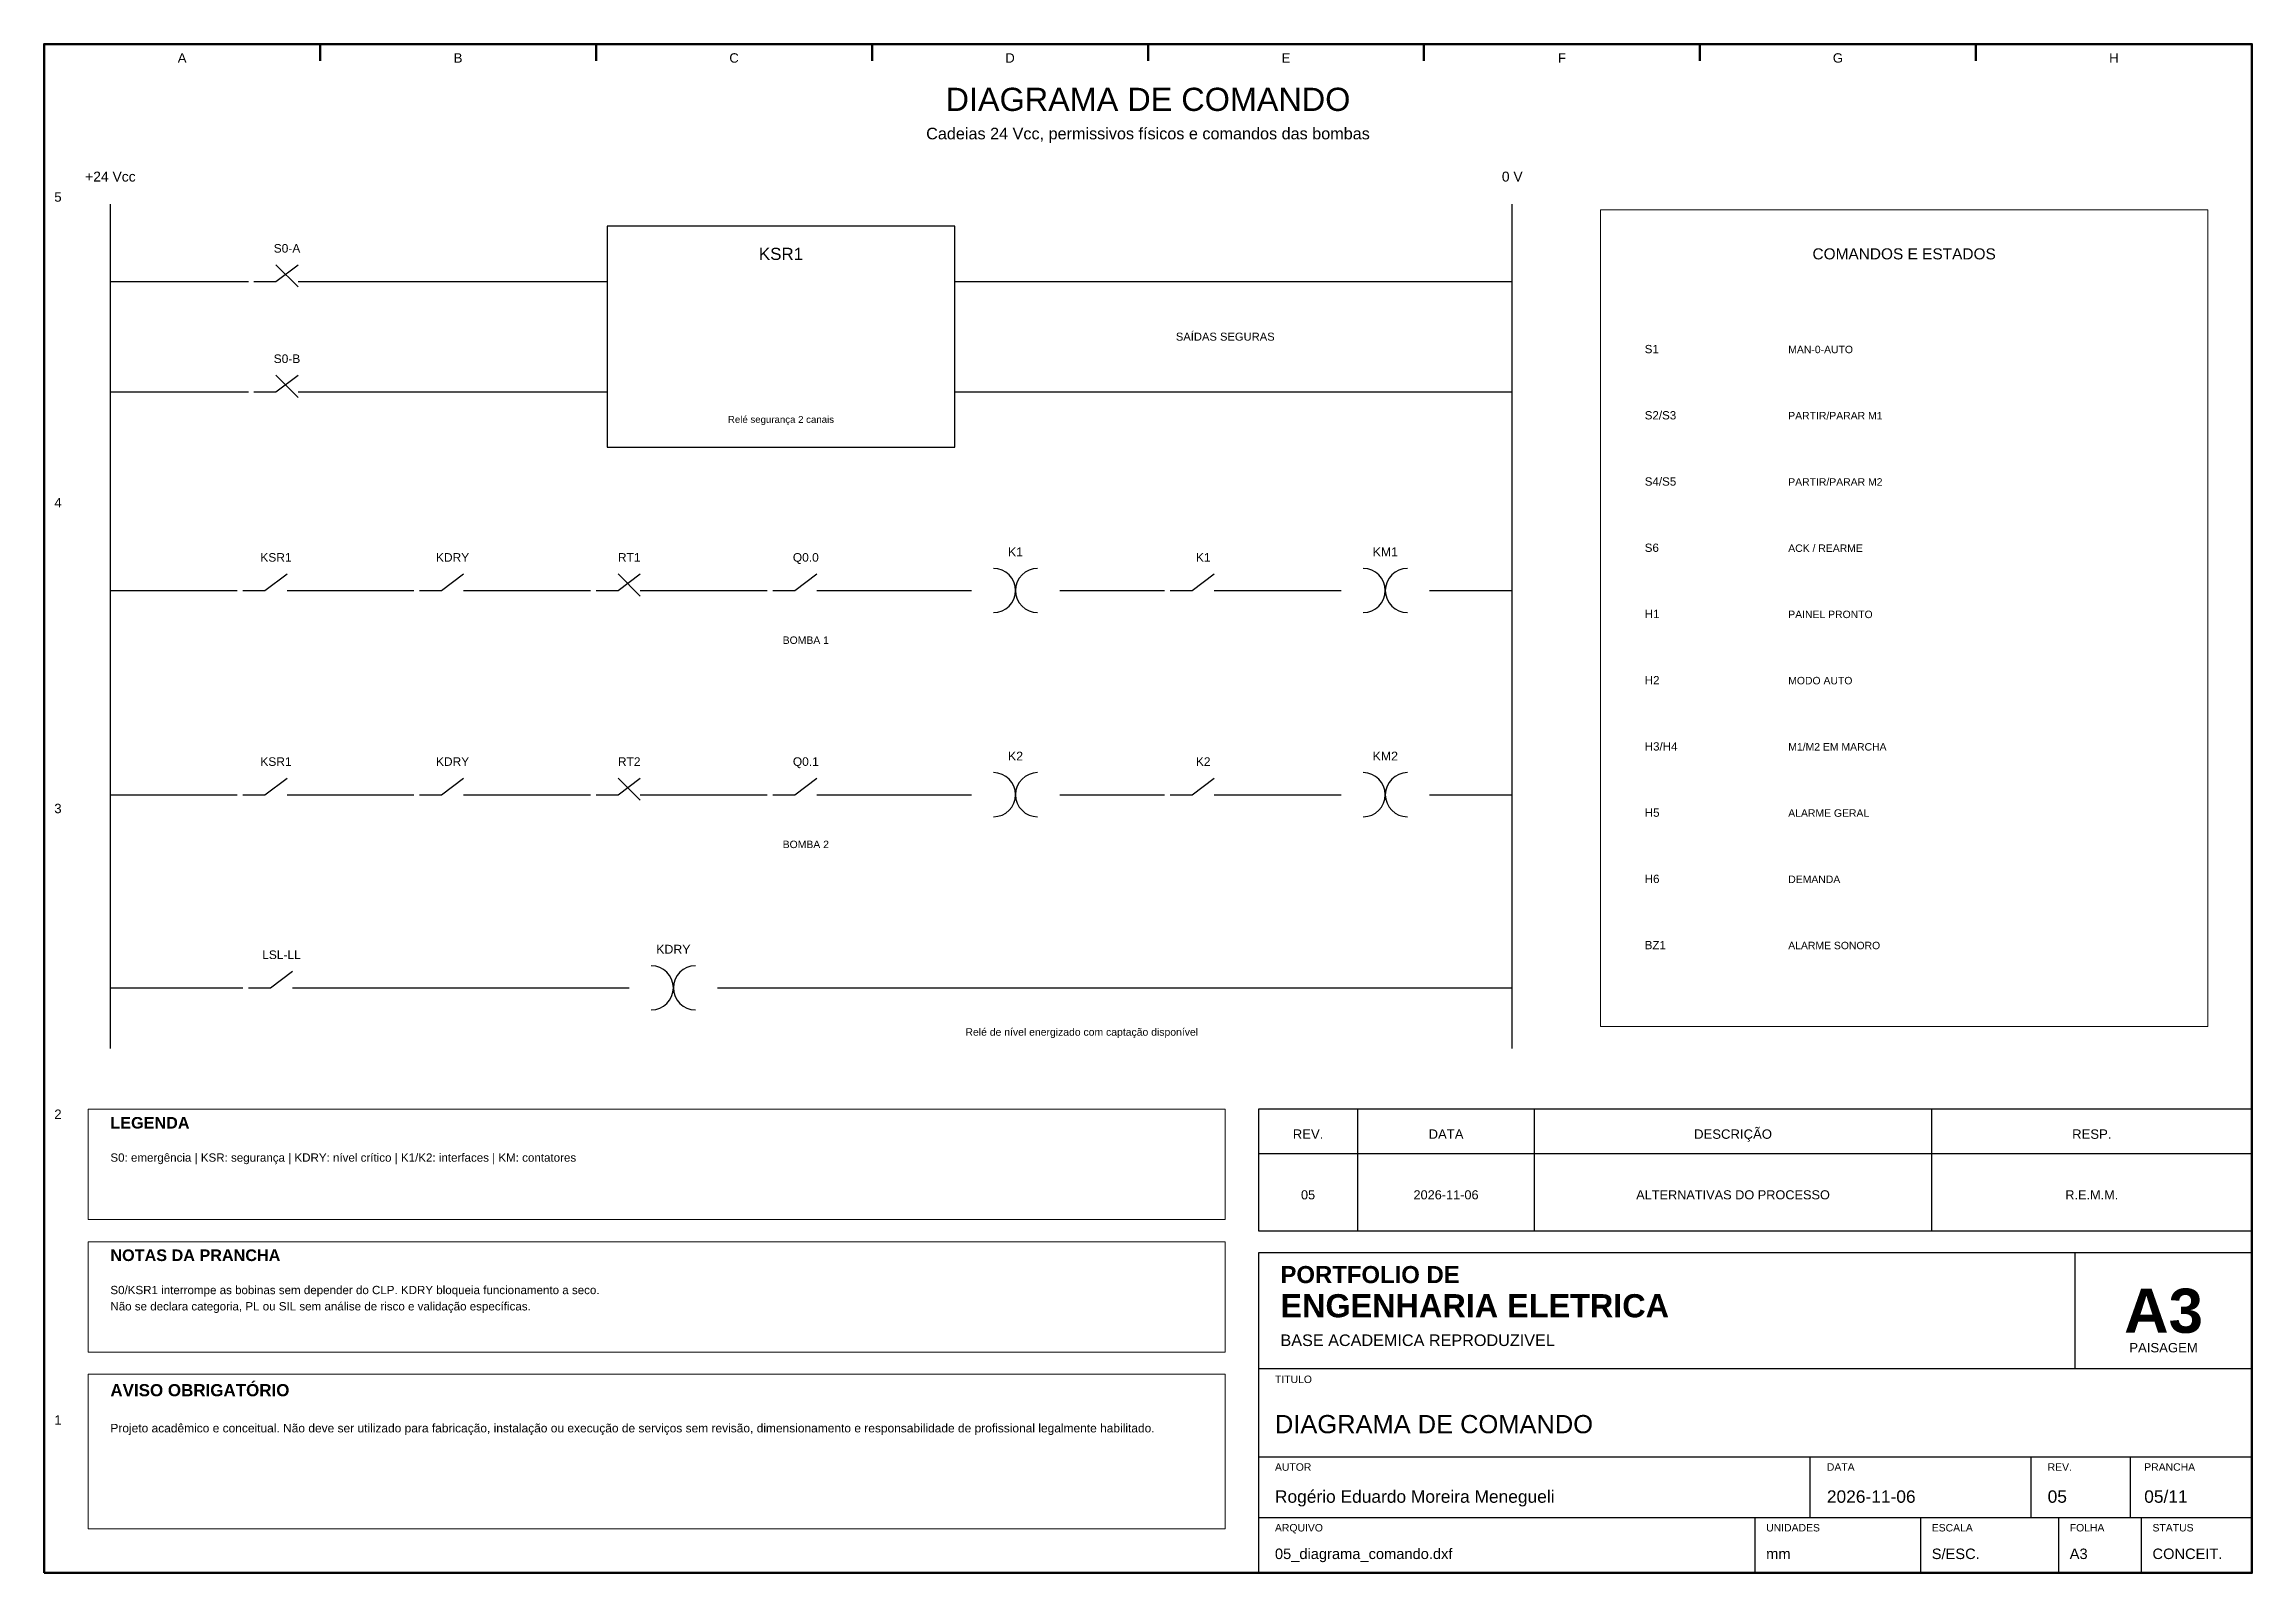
# Model space of a CAD drawing. Header units: millimetres. Extents: x 10 to 410, y 10 to 287.
import ezdxf
from ezdxf.enums import TextEntityAlignment as Align

# ---------------------------------------------------------------- set-up
doc = ezdxf.new("R2010")
doc.units = ezdxf.units.MM
for name, color, linetype, lineweight in [('00_MOLDURA', 7, 'CONTINUOUS', 50), ('01_CARIMBO', 7, 'CONTINUOUS', 25), ('02_TEXTO', 7, 'CONTINUOUS', 18), ('06_COMANDO', 94, 'CONTINUOUS', 25), ('12_LEGENDA', 7, 'CONTINUOUS', 18), ('13_NOTAS', 7, 'CONTINUOUS', 18)]:
    doc.layers.add(name, color=color, linetype=linetype, lineweight=lineweight)
doc.styles.add('PORTFOLIO_TEXTO', font='arial.ttf')
doc.styles.add('PORTFOLIO_TITULO', font='arialbd.ttf', dxfattribs={"width": 0.92})

# ---------------------------------------------------------------- blocks, each defined once
blk = doc.blocks.new('CARIMBO_A3')
at = {"layer": '01_CARIMBO'}
for p, q in [((148, 37), (148, 58)), ((0, 37), (180, 37)), ((0, 21), (180, 21)), ((100, 10), (100, 21)), ((140, 10), (140, 21)), ((158, 10), (158, 21)), ((0, 10), (180, 10)), ((90, 0), (90, 10)), ((120, 0), (120, 10)), ((145, 0), (145, 10)), ((160, 0), (160, 10))]:
    blk.add_line(p, q, dxfattribs=at)
blk.add_lwpolyline([(0, 0), (180, 0), (180, 58), (0, 58)], close=True, dxfattribs=at)
at = {"layer": '01_CARIMBO', "style": 'PORTFOLIO_TEXTO'}
for s, p in [('TITULO', (3, 34.4)), ('AUTOR', (3, 18.5)), ('DATA', (103, 18.5)), ('REV.', (143, 18.5)), ('PRANCHA', (160.5, 18.5)), ('ARQUIVO', (3, 7.5)), ('UNIDADES', (92, 7.5)), ('ESCALA', (122, 7.5)), ('FOLHA', (147, 7.5)), ('STATUS', (162, 7.5))]:
    blk.add_text(s, height=1.35, dxfattribs=at).set_placement(p)
at = {"layer": '02_TEXTO'}
for s, height, style, p in [('PORTFOLIO DE', 3.1, 'PORTFOLIO_TITULO', (4, 52.5)), ('ENGENHARIA ELETRICA', 4.2, 'PORTFOLIO_TITULO', (4, 46.3)), ('BASE ACADEMICA REPRODUZIVEL', 2.1, 'PORTFOLIO_TEXTO', (4, 41.1))]:
    blk.add_text(s, height=height, dxfattribs=dict(at, style=style)).set_placement(p)
for s, height, style, p in [('A3', 8, 'PORTFOLIO_TITULO', (164, 47.5)), ('PAISAGEM', 1.7, 'PORTFOLIO_TEXTO', (164, 40.8))]:
    blk.add_text(s, height=height, dxfattribs=dict(at, style=style)).set_placement(p, align=Align.MIDDLE_CENTER)
at = {"layer": '02_TEXTO', "style": 'PORTFOLIO_TEXTO'}
for tag, p, height in [('TITULO', (3, 25.3), 3.3), ('AUTOR', (3, 12.7), 2.25), ('DATA', (103, 12.7), 2.25), ('REVISAO', (143, 12.7), 2.25), ('PRANCHA', (160.5, 12.7), 2.25), ('ARQUIVO', (3, 2.5), 1.9), ('UNIDADES', (92, 2.5), 1.9), ('ESCALA', (122, 2.5), 1.9), ('FOLHA', (147, 2.5), 1.9), ('STATUS', (162, 2.5), 1.9)]:
    blk.add_attdef(tag, p, '', height=height, dxfattribs=at)
blk = doc.blocks.new('P03_NF')
at = {"layer": '06_COMANDO'}
for p, q in [((-6, 0), (-2, 0)), ((-2, 0), (2, 3)), ((-2, 3), (2, -1)), ((2, 0), (6, 0))]:
    blk.add_line(p, q, dxfattribs=at)
blk = doc.blocks.new('P03_NA')
at = {"layer": '06_COMANDO'}
for p, q in [((-6, 0), (-2, 0)), ((-2, 0), (2, 3)), ((2, 0), (6, 0))]:
    blk.add_line(p, q, dxfattribs=at)
blk = doc.blocks.new('P03_COIL')
at = {"layer": '06_COMANDO'}
for centre, start, end in [((-4, 0), 270, 90), ((4, 0), 90, 270)]:
    blk.add_arc(centre, 4, start, end, dxfattribs=at)

msp = doc.modelspace()

# ---------------------------------------------------------------- linework, layer by layer
at = {"layer": '00_MOLDURA'}
for p, q in [((60, 287), (60, 284)), ((110, 287), (110, 284)), ((160, 287), (160, 284)), ((210, 287), (210, 284)), ((260, 287), (260, 284)), ((310, 287), (310, 284)), ((360, 287), (360, 284))]:
    msp.add_line(p, q, dxfattribs=at)
msp.add_lwpolyline([(10, 10), (410, 10), (410, 287), (10, 287)], close=True, dxfattribs=at)
at = {"layer": '01_CARIMBO'}
for p, q in [((248, 72), (248, 94)), ((280, 72), (280, 94)), ((352, 72), (352, 94)), ((230, 86), (410, 86))]:
    msp.add_line(p, q, dxfattribs=at)
msp.add_lwpolyline([(230, 72), (410, 72), (410, 94), (230, 94)], close=True, dxfattribs=at)
at = {"layer": '06_COMANDO'}
for p, q in [((22, 105), (22, 258)), ((276, 105), (276, 258)), ((22, 244), (47, 244)), ((60, 244), (112, 244)), ((175, 244), (276, 244)), ((22, 224), (47, 224)), ((60, 224), (112, 224)), ((175, 224), (276, 224)), ((22, 188), (45, 188)), ((58, 188), (77, 188)), ((90, 188), (109, 188)), ((122, 188), (141, 188)), ((154, 188), (178, 188)), ((194, 188), (213, 188)), ((226, 188), (245, 188)), ((261, 188), (276, 188)), ((22, 151), (45, 151)), ((58, 151), (77, 151)), ((90, 151), (109, 151)), ((122, 151), (141, 151)), ((154, 151), (178, 151)), ((194, 151), (213, 151)), ((226, 151), (245, 151)), ((261, 151), (276, 151)), ((22, 116), (46, 116)), ((59, 116), (116, 116)), ((132, 116), (276, 116))]:
    msp.add_line(p, q, dxfattribs=at)
msp.add_lwpolyline([(112, 214), (175, 214), (175, 254), (112, 254)], close=True, dxfattribs=at)
at = {"layer": '12_LEGENDA'}
for points in [[(292, 109), (402, 109), (402, 257), (292, 257)], [(18, 74), (224, 74), (224, 94), (18, 94)]]:
    msp.add_lwpolyline(points, close=True, dxfattribs=at)
at = {"layer": '13_NOTAS'}
for points in [[(18, 50), (224, 50), (224, 70), (18, 70)], [(18, 18), (224, 18), (224, 46), (18, 46)]]:
    msp.add_lwpolyline(points, close=True, dxfattribs=at)

# ---------------------------------------------------------------- block references
at = {"layer": '01_CARIMBO'}
msp.add_blockref('CARIMBO_A3', (230, 10), dxfattribs=at).add_auto_attribs({'TITULO': 'DIAGRAMA DE COMANDO', 'AUTOR': 'Rogério Eduardo Moreira Menegueli', 'DATA': '2026-11-06', 'REVISAO': '05', 'PRANCHA': '05/11', 'ARQUIVO': '05_diagrama_comando.dxf', 'UNIDADES': 'mm', 'ESCALA': 'S/ESC.', 'FOLHA': 'A3', 'STATUS': 'CONCEIT.'})
at = {"layer": '06_COMANDO'}
for name, p in [('P03_NF', (54, 244)), ('P03_NF', (54, 224)), ('P03_COIL', (186, 188)), ('P03_COIL', (253, 188)), ('P03_NA', (52, 188)), ('P03_NA', (84, 188)), ('P03_NF', (116, 188)), ('P03_NA', (148, 188)), ('P03_NA', (220, 188)), ('P03_NA', (52, 151)), ('P03_NA', (84, 151)), ('P03_NF', (116, 151)), ('P03_NA', (148, 151)), ('P03_COIL', (186, 151)), ('P03_NA', (220, 151)), ('P03_COIL', (253, 151)), ('P03_COIL', (124, 116)), ('P03_NA', (53, 116))]:
    msp.add_blockref(name, p, dxfattribs=at)

# ---------------------------------------------------------------- texts
at = {"layer": '00_MOLDURA', "style": 'PORTFOLIO_TEXTO'}
for s, p in [('A', (35, 284.5)), ('B', (85, 284.5)), ('C', (135, 284.5)), ('D', (185, 284.5)), ('E', (235, 284.5)), ('F', (285, 284.5)), ('G', (335, 284.5)), ('H', (385, 284.5)), ('5', (12.5, 259.3)), ('4', (12.5, 203.9)), ('3', (12.5, 148.5)), ('2', (12.5, 93.1)), ('1', (12.5, 37.7))]:
    msp.add_text(s, height=1.7, dxfattribs=at).set_placement(p, align=Align.MIDDLE_CENTER)
at = {"layer": '01_CARIMBO', "style": 'PORTFOLIO_TEXTO'}
for s, p in [('REV.', (239, 89.5)), ('DATA', (264, 89.5)), ('DESCRIÇÃO', (316, 89.5)), ('RESP.', (381, 89.5))]:
    msp.add_text(s, height=1.7, dxfattribs=at).set_placement(p, align=Align.MIDDLE_CENTER)
at = {"layer": '02_TEXTO', "style": 'PORTFOLIO_TEXTO'}
for s, height, p in [('DIAGRAMA DE COMANDO', 4.2, (210, 277)), ('Cadeias 24 Vcc, permissivos físicos e comandos das bombas', 2.1, (210, 270.8)), ('Relé segurança 2 canais', 1.25, (143.5, 219)), ('BOMBA 1', 1.35, (148, 179)), ('BOMBA 2', 1.35, (148, 142)), ('05', 1.65, (239, 78.5)), ('2026-11-06', 1.65, (264, 78.5)), ('ALTERNATIVAS DO PROCESSO', 1.65, (316, 78.5)), ('R.E.M.M.', 1.65, (381, 78.5))]:
    msp.add_text(s, height=height, dxfattribs=at).set_placement(p, align=Align.MIDDLE_CENTER)
for s, p in [('MAN-0-AUTO', (326, 231)), ('PARTIR/PARAR M1', (326, 219)), ('PARTIR/PARAR M2', (326, 207)), ('ACK / REARME', (326, 195)), ('PAINEL PRONTO', (326, 183)), ('MODO AUTO', (326, 171)), ('M1/M2 EM MARCHA', (326, 159)), ('ALARME GERAL', (326, 147)), ('DEMANDA', (326, 135)), ('ALARME SONORO', (326, 123))]:
    msp.add_text(s, height=1.35, dxfattribs=at).set_placement(p)
at = {"layer": '06_COMANDO', "style": 'PORTFOLIO_TEXTO'}
for s, height, p in [('+24 Vcc', 1.8, (22, 263)), ('0 V', 1.8, (276, 263)), ('S0-A', 1.55, (54, 250)), ('KSR1', 2.2, (143.5, 249)), ('S0-B', 1.55, (54, 230)), ('KSR1', 1.55, (52, 194)), ('KDRY', 1.55, (84, 194)), ('RT1', 1.55, (116, 194)), ('Q0.0', 1.55, (148, 194)), ('K1', 1.6, (186, 195)), ('K1', 1.55, (220, 194)), ('KM1', 1.6, (253, 195)), ('KSR1', 1.55, (52, 157)), ('KDRY', 1.55, (84, 157)), ('RT2', 1.55, (116, 157)), ('Q0.1', 1.55, (148, 157)), ('K2', 1.6, (186, 158)), ('K2', 1.55, (220, 157)), ('KM2', 1.6, (253, 158)), ('LSL-LL', 1.55, (53, 122)), ('KDRY', 1.6, (124, 123))]:
    msp.add_text(s, height=height, dxfattribs=at).set_placement(p, align=Align.MIDDLE_CENTER)
for s, p in [('S1', (300, 231)), ('S2/S3', (300, 219)), ('S4/S5', (300, 207)), ('S6', (300, 195)), ('H1', (300, 183)), ('H2', (300, 171)), ('H3/H4', (300, 159)), ('H5', (300, 147)), ('H6', (300, 135)), ('BZ1', (300, 123))]:
    msp.add_text(s, height=1.5, dxfattribs=at).set_placement(p)
at = {"layer": '12_LEGENDA', "style": 'PORTFOLIO_TEXTO'}
msp.add_text('COMANDOS E ESTADOS', height=2, dxfattribs=at).set_placement((347, 249), align=Align.MIDDLE_CENTER)
at = {"layer": '12_LEGENDA', "style": 'PORTFOLIO_TITULO'}
msp.add_text('LEGENDA', height=2.1, dxfattribs=at).set_placement((22, 90.5))
at = {"layer": '12_LEGENDA', "insert": (22, 86), "char_height": 1.5, "width": 198, "attachment_point": 1, "line_spacing_factor": 1.18, "style": 'PORTFOLIO_TEXTO'}
msp.add_mtext('S0: emergência | KSR: segurança | KDRY: nível crítico | K1/K2: interfaces | KM: contatores', dxfattribs=at)
at = {"layer": '13_NOTAS', "style": 'PORTFOLIO_TEXTO'}
for s, height, p in [('SAÍDAS SEGURAS', 1.45, (224, 234)), ('Relé de nível energizado com captação disponível', 1.35, (198, 108))]:
    msp.add_text(s, height=height, dxfattribs=at).set_placement(p, align=Align.MIDDLE_CENTER)
at = {"layer": '13_NOTAS', "style": 'PORTFOLIO_TITULO'}
for s, height, p in [('NOTAS DA PRANCHA', 2.1, (22, 66.5)), ('AVISO OBRIGATÓRIO', 2.2, (22, 42))]:
    msp.add_text(s, height=height, dxfattribs=at).set_placement(p)
at = {"layer": '13_NOTAS', "width": 198, "attachment_point": 1, "line_spacing_factor": 1.18, "style": 'PORTFOLIO_TEXTO'}
for s, insert, char_height in [('S0/KSR1 interrompe as bobinas sem depender do CLP. KDRY bloqueia funcionamento a seco.\\PNão se declara categoria, PL ou SIL sem análise de risco e validação específicas.', (22, 62), 1.5), ('Projeto acadêmico e conceitual. Não deve ser utilizado para fabricação, instalação ou execução de serviços sem revisão, dimensionamento e responsabilidade de profissional legalmente habilitado.', (22, 37), 1.55)]:
    msp.add_mtext(s, dxfattribs=dict(at, insert=insert, char_height=char_height))

doc.saveas('drawing.dxf')
